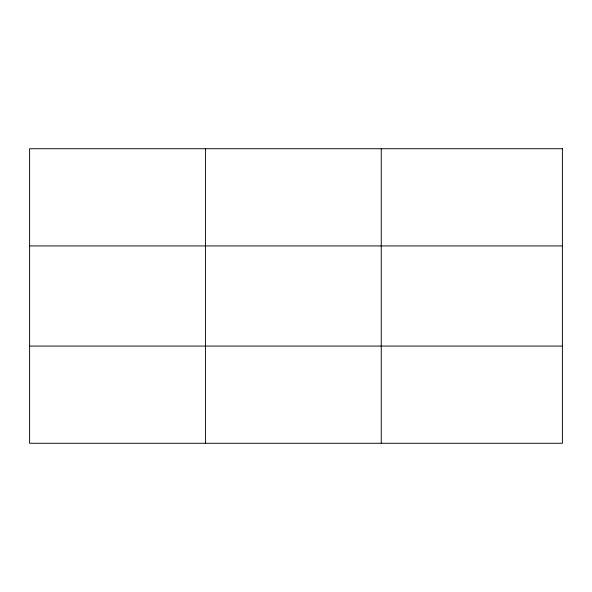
<?xml version="1.0" encoding="UTF-8"?>
<svg xmlns="http://www.w3.org/2000/svg" width="592" height="592" viewBox="0 0 592 592"><rect width="100%" height="100%" fill="white"/><g stroke="black" fill="none" stroke-linecap="round" stroke-linejoin="round"><path stroke-width="0.89" d="M205.424 443.275L205.424 148.725M381.248 443.275L381.248 148.725M29.6 245.924L562.4 245.924M29.6 346.076L562.4 346.076M562.4 148.725L562.4 443.275L29.6 443.275L29.6 148.725L562.4 148.725"/></g></svg>
